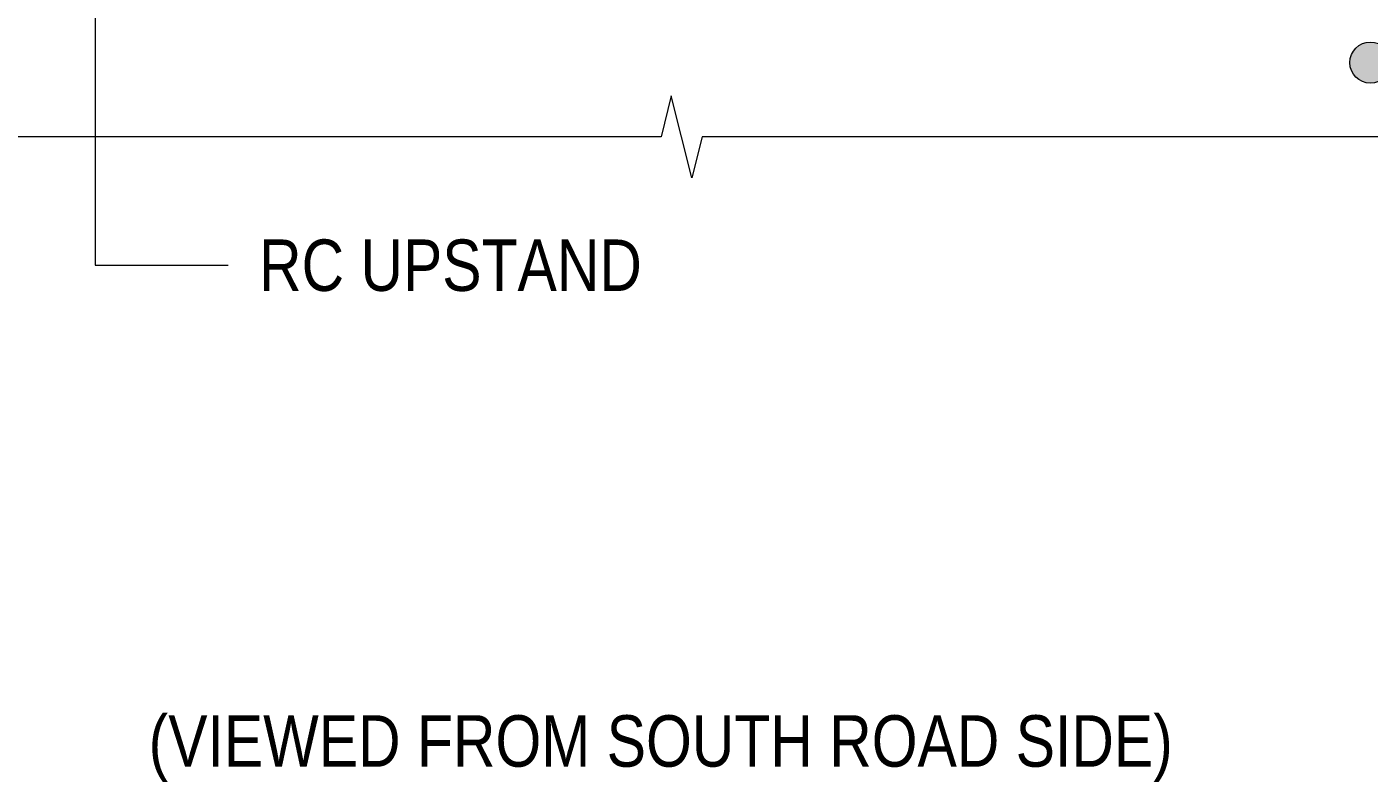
# Model space of a CAD drawing. Header units: metres. Extents: x 0 to 258, y 3 to 25.
# Drawn here: x 214.758 to 218.021, y 19.463 to 21.298 of the extents above; entities that cross this region are included whole.
import ezdxf

# ---------------------------------------------------------------- set-up
doc = ezdxf.new("R2010")
doc.units = ezdxf.units.M
doc.layers.add('A-DETL-GENF', color=7, linetype='Continuous', lineweight=9)
doc.layers.add('G-ANNO-TEXT', color=7, linetype='Continuous', lineweight=9)
doc.styles.add('Arial Narrow_2', font='ARIALN.TTF', dxfattribs={"height": 0.125})

# ---------------------------------------------------------------- blocks, each defined once
blk = doc.blocks.new('CS_DET_BreakLine_ViewScale - Std Break-8190980-DRG-2873172 - ELEVATION - NORTH EAST END')
at = {"layer": 'A-DETL-GENF'}
for p, q in [((1149.1243, 21.1312), (1149.0993, 21.0312)), ((1149.1743, 20.9312), (1149.1243, 21.1312)), ((1149.0993, 21.0312), (1144.0993, 21.0312)), ((1149.1993, 21.0312), (1149.1743, 20.9312)), ((1154.1993, 21.0312), (1149.1993, 21.0312))]:
    blk.add_line(p, q, dxfattribs=at)

msp = doc.modelspace()

# ---------------------------------------------------------------- hatches: boundary and pattern name
at = {"layer": 'G-ANNO-TEXT'}
h = msp.add_hatch(color=256, dxfattribs=at)
edge = h.paths.add_edge_path()
edge.add_arc((218.0238, 21.2116), 0.05, 0, 360)

# ---------------------------------------------------------------- linework, layer by layer
for p, q in [((214.9238, 21.5706), (214.9238, 20.7192)), ((214.9238, 20.7192), (215.2472, 20.7192))]:
    msp.add_line(p, q, dxfattribs=at)
msp.add_circle((218.0238, 21.2116), 0.05, dxfattribs=at)

# ---------------------------------------------------------------- block references
at = {"layer": 'A-DETL-GENF'}
msp.add_blockref('CS_DET_BreakLine_ViewScale - Std Break-8190980-DRG-2873172 - ELEVATION - NORTH EAST END', (-932.8001, 0), dxfattribs=at)

# ---------------------------------------------------------------- texts
at = {"layer": 'G-ANNO-TEXT', "char_height": 0.125, "attachment_point": 1, "style": 'Arial Narrow_2', "bg_fill": 3, "box_fill_scale": 1, "bg_fill_color": 256, "bg_fill_transparency": 0}
for s, insert in [('RC UPSTAND', (215.3222, 20.7817)), ('(VIEWED FROM SOUTH ROAD SIDE)', (215.0537, 19.6255))]:
    msp.add_mtext(s, dxfattribs=dict(at, insert=insert))

doc.saveas('drawing.dxf')
